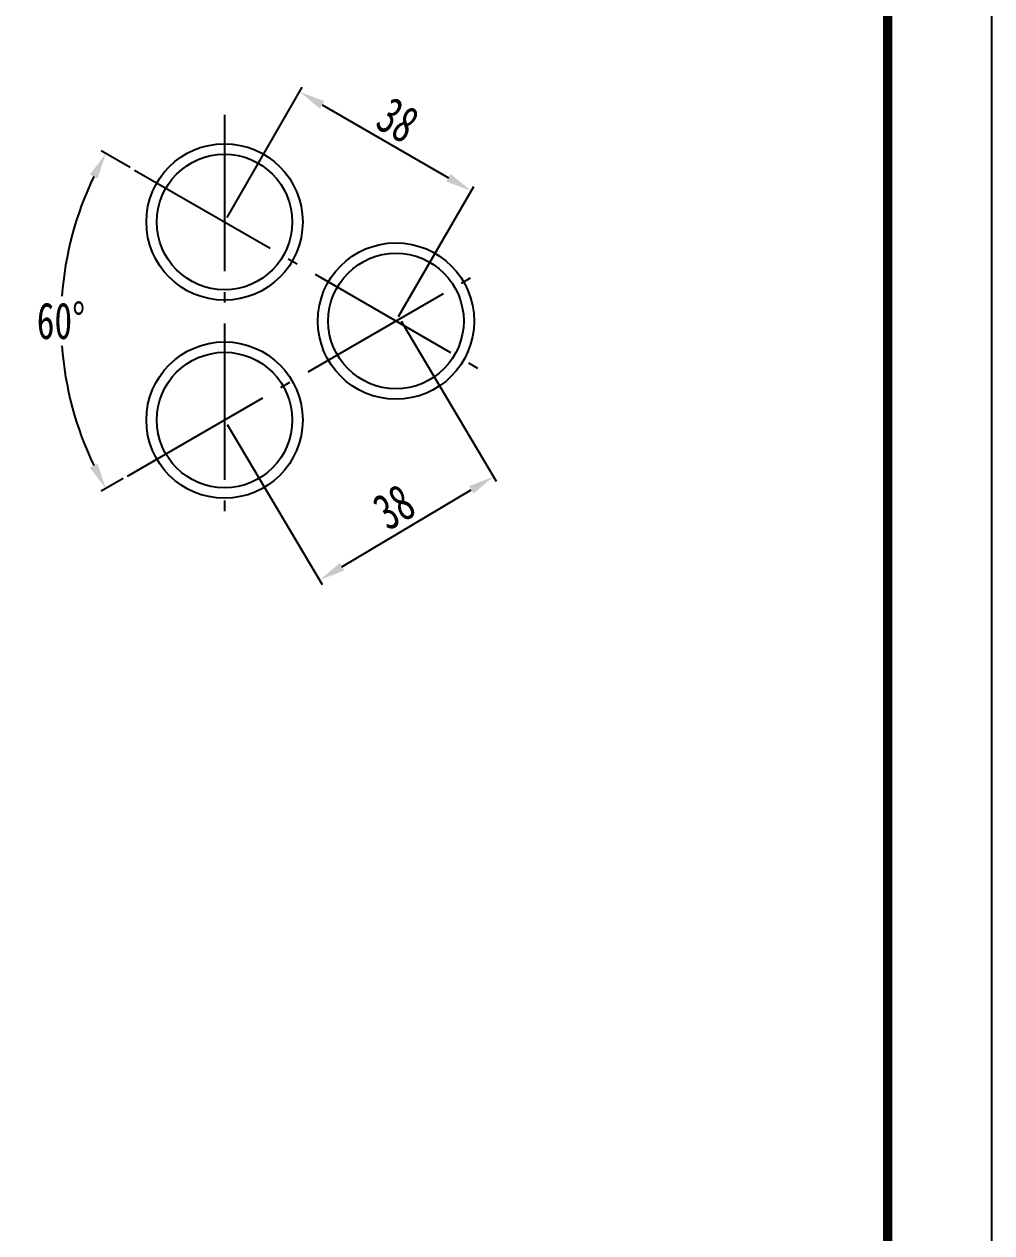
# Model space of a CAD drawing. Extents: x 3752 to 5058, y 2005 to 3221.
# Drawn here: x 4502.4 to 4595.3, y 2120.6 to 2236.6 of the extents above; entities that cross this region are included whole.
import ezdxf

# ---------------------------------------------------------------- set-up
doc = ezdxf.new("R2010")
doc.units = 0
doc.linetypes.add('CENTER', pattern=[20, 15, -2, 1, -2])
doc.layers.get('Defpoints').update_dxf_attribs({"linetype": 'CONTINUOUS'})
for name, color, linetype in [('1', 7, 'CONTINUOUS'), ('2', 1, 'CONTINUOUS'), ('3', 2, 'CENTER')]:
    doc.layers.add(name, color=color, linetype=linetype)
doc.styles.add('ACISOTS', font='isocp.shx', dxfattribs={"height": 1, "bigfont": 'gbcbig.shx'})
doc.styles.add('HZ5', font='GungsuhChe.ttf', dxfattribs={"width": 0.75})
doc.dimstyles.new('4', dxfattribs={"dimtxt": 3.5, "dimasz": 2.5, "dimexe": 0.5, "dimexo": 0.5, "dimtad": 1, "dimdec": 0, "dimlfac": 4, "dimzin": 0, "dimdsep": 46, "dimtxsty": 'HZ5', "dimcen": 0, "dimadec": 0, "dimazin": 0, "dimtfac": 0.857143, "dimtdec": 0, "dimtmove": 0, "dimatfit": 0, "dimfxl": 0, "dimtvp": 1.5, "dimtolj": 1, "dimtzin": 0, "dimarcsym": 0})
doc.dimstyles.new('副本4', dxfattribs={"dimtxt": 3.5, "dimasz": 2.5, "dimexe": 0.5, "dimexo": 0.5, "dimtad": 1, "dimtih": 1, "dimtoh": 1, "dimdec": 0, "dimlfac": 4, "dimzin": 0, "dimdsep": 46, "dimtxsty": 'HZ5', "dimcen": 0, "dimadec": 0, "dimazin": 0, "dimtfac": 0.857143, "dimtdec": 0, "dimtmove": 0, "dimatfit": 0, "dimfxl": 0, "dimtvp": 1.5, "dimtolj": 1, "dimtzin": 0, "dimarcsym": 0})

# ---------------------------------------------------------------- blocks, each defined once
blk = doc.blocks.new('*D97')
at = {"layer": '1', "color": 0, "lineweight": -2}
for p, q in [((4512.59, 2222.84), (4509.82, 2224.44)), ((4511.91, 2192.99), (4509.82, 2191.78))]:
    blk.add_line(p, q, dxfattribs=at)
for start, end in [(154.4561, 175.7639), (184.2361, 205.5439)]:
    blk.add_arc((4538.1, 2208.11), 32.15, start, end, dxfattribs=at)
at = {"layer": '1', "color": 0}
for points in [[(4508.72, 2222.17), (4509.46, 2221.78), (4510.26, 2224.19)], [(4509.46, 2194.44), (4508.72, 2194.05), (4510.26, 2192.03)]]:
    blk.add_solid(points, dxfattribs=at)
at = {"layer": 'Defpoints', "color": 0}
for p in [(4513.02, 2222.59), (4506.44, 2213.69), (4546.72, 2213.09), (4547.4, 2202.74), (4512.34, 2193.24)]:
    blk.add_point(p, dxfattribs=at)
at = {"layer": '1', "color": 0, "insert": (4505.95, 2208.11), "char_height": 3.5, "attachment_point": 5, "style": 'HZ5'}
blk.add_mtext('\\A1;60°', dxfattribs=at)
blk = doc.blocks.new('*D98')
at = {"layer": '1', "color": 0, "lineweight": -2}
for p, q in [((4538.61, 2208.11), (4547.73, 2192.76)), ((4521.9, 2198.18), (4531.03, 2182.83)), ((4532.92, 2184.54), (4545.33, 2191.92))]:
    blk.add_line(p, q, dxfattribs=at)
at = {"layer": '1', "color": 0}
for points in [[(4545.12, 2192.27), (4545.54, 2191.56), (4547.48, 2193.19)], [(4532.71, 2184.9), (4533.14, 2184.18), (4530.77, 2183.26)]]:
    blk.add_solid(points, dxfattribs=at)
at = {"layer": 'Defpoints', "color": 0}
for p in [(4538.35, 2208.54), (4521.65, 2198.61), (4547.48, 2193.19)]:
    blk.add_point(p, dxfattribs=at)
at = {"layer": '1', "color": 0, "insert": (4537.91, 2190.27), "char_height": 3.5, "attachment_point": 5, "rotation": 30.7371, "style": 'HZ5'}
blk.add_mtext('\\A1;38', dxfattribs=at)
blk = doc.blocks.new('*D99')
at = {"layer": '1', "color": 0, "lineweight": -2}
for p, q in [((4521.9, 2218.04), (4529.1, 2230.53)), ((4531.02, 2228.85), (4543.14, 2221.85)), ((4538.35, 2208.54), (4545.56, 2221.03))]:
    blk.add_line(p, q, dxfattribs=at)
at = {"layer": '1', "color": 0}
for points in [[(4531.23, 2229.21), (4530.81, 2228.48), (4528.85, 2230.1)], [(4543.35, 2222.21), (4542.94, 2221.48), (4545.31, 2220.6)]]:
    blk.add_solid(points, dxfattribs=at)
at = {"layer": 'Defpoints', "color": 0}
for p in [(4545.31, 2220.6), (4521.65, 2217.61), (4538.1, 2208.11)]:
    blk.add_point(p, dxfattribs=at)
at = {"layer": '1', "color": 0, "insert": (4538.27, 2227.4), "char_height": 3.5, "attachment_point": 5, "rotation": 330, "style": 'HZ5'}
blk.add_mtext('\\A1;38', dxfattribs=at)

msp = doc.modelspace()

# ---------------------------------------------------------------- linework, layer by layer
at = {"layer": '1'}
msp.add_line((4595.291, 2004.696), (4595.291, 2598.696), dxfattribs=at)
at = {"layer": '2', "const_width": 0.9}
msp.add_lwpolyline([(4585.291, 2014.696), (4585.291, 2588.696)], dxfattribs=at)
at = {"layer": '2'}
for centre, radius in [((4521.647, 2217.61), 7.5), ((4521.647, 2217.61), 6.5), ((4538.101, 2208.11), 7.5), ((4538.101, 2208.11), 6.5), ((4521.647, 2198.61), 7.5), ((4521.647, 2198.61), 6.5)]:
    msp.add_circle(centre, radius, dxfattribs=at)
at = {"layer": '3'}
for p, q in [((4521.647, 2227.884), (4521.647, 2188.545)), ((4513.02, 2222.591), (4547.401, 2202.741)), ((4512.34, 2193.237), (4546.721, 2213.087))]:
    msp.add_line(p, q, dxfattribs=at)

# ---------------------------------------------------------------- dimensions: what is measured, and where the dimension line sits
at = {"layer": '1'}
for p1, p2, distance, picture, middle in [((4521.647, 2217.61), (4538.101, 2208.11), 14.417, '*D99', (4538.27, 2227.402)), ((4521.647, 2198.61), (4538.351, 2208.543), -17.859, '*D98', (4537.913, 2190.268))]:
    dim = msp.add_aligned_dim(p1=p1, p2=p2, distance=distance, text='38', dimstyle='4', override={"dimtxsty": 'ACISOTS'}, dxfattribs=at)
    dim.commit()
    dim.dimension.update_dxf_attribs({"geometry": picture, "text_midpoint": middle})
dim = msp.add_angular_dim_2l(base=(4506.437, 2213.694), line1=((4513.02, 2222.591), (4547.401, 2202.741)), line2=((4512.34, 2193.237), (4546.721, 2213.087)), dimstyle='副本4', override={"dimtxsty": 'ACISOTS'}, dxfattribs=at)
dim.commit()
dim.dimension.update_dxf_attribs({"geometry": '*D97', "text_midpoint": (4505.949, 2208.11)})

doc.saveas('drawing.dxf')
